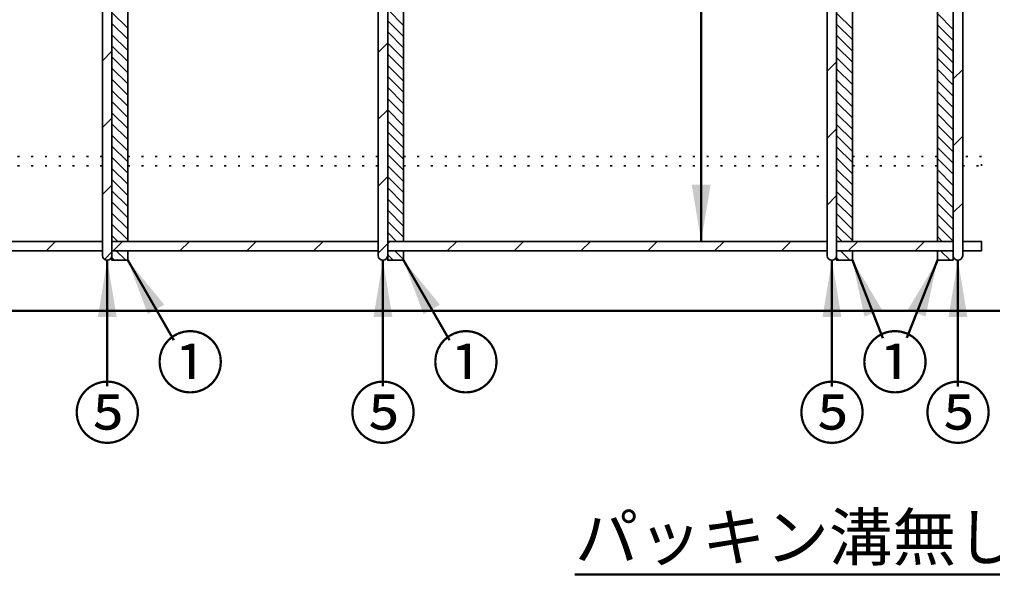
# Model space of a CAD drawing. Units: millimetres, scale not verified. Extents: x -2102 to 2102, y -1485 to 1485.
# Drawn here: x 1173 to 1791, y 350 to 702 of the extents above; entities that cross this region are included whole.
import ezdxf
from ezdxf.enums import TextEntityAlignment as Align

# ---------------------------------------------------------------- set-up
doc = ezdxf.new("R2010")
doc.units = ezdxf.units.MM
doc.header["$LTSCALE"] = 5
doc.linetypes.add('DOTTED', pattern=[1.75, 0.25, -1.5])
doc.layers.add('0-0_V-nasSTD', color=7, linetype='Continuous', lineweight=35)
doc.layers.add('0-1_0', color=7, linetype='Continuous', lineweight=50)
doc.styles.add('ＭＳ ゴシック', font='')
doc.styles.get('ＭＳ ゴシック').set_extended_font_data('MS Gothic')

msp = doc.modelspace()

# ---------------------------------------------------------------- linework, layer by layer
at = {"layer": '0-0_V-nasSTD', "lineweight": 50}
for p, q in [((1606.052, 1095.857), (1606.052, 560.857)), ((1229.052, 468.907), (1229.052, 548.857)), ((1271.342, 498.125), (1242.052, 548.857)), ((1404.052, 468.907), (1404.052, 548.857)), ((1446.342, 498.125), (1417.052, 548.857)), ((1689.052, 468.857), (1689.052, 548.857)), ((1721.457, 499.494), (1702.052, 548.857)), ((1736.692, 499.611), (1756.052, 548.857)), ((1769.052, 468.857), (1769.052, 548.857))]:
    msp.add_line(p, q, dxfattribs=at)
at = {"layer": '0-0_V-nasSTD'}
for p, q in [((1232.052, 706.089), (1242.052, 696.089)), ((1407.052, 707.866), (1417.052, 697.866)), ((1692.052, 705.708), (1702.052, 695.708)), ((1756.052, 705.348), (1766.052, 695.348)), ((1232.052, 699.018), (1242.052, 689.018)), ((1407.052, 700.794), (1417.052, 690.794)), ((1692.052, 698.637), (1702.052, 688.637)), ((1756.052, 698.277), (1766.052, 688.277)), ((1232.052, 691.947), (1242.052, 681.947)), ((1407.052, 693.723), (1417.052, 683.723)), ((1407.052, 686.652), (1417.052, 676.652)), ((1692.052, 691.566), (1702.052, 681.566)), ((1756.052, 691.206), (1766.052, 681.206)), ((1232.052, 684.876), (1242.052, 674.876)), ((1407.052, 679.581), (1417.052, 669.581)), ((1692.052, 684.495), (1702.052, 674.495)), ((1756.052, 684.135), (1766.052, 674.135)), ((1232.052, 677.805), (1242.052, 667.805)), ((1692.052, 677.424), (1702.052, 667.424)), ((1756.052, 677.064), (1766.052, 667.064)), ((1232.052, 670.733), (1242.052, 660.733)), ((1407.052, 672.51), (1417.052, 662.51)), ((1692.052, 670.353), (1702.052, 660.353)), ((1756.052, 669.992), (1766.052, 659.992)), ((1232.052, 663.662), (1242.052, 653.662)), ((1407.052, 665.439), (1417.052, 655.439)), ((1692.052, 663.282), (1702.052, 653.282)), ((1756.052, 662.921), (1766.052, 652.921)), ((1232.052, 656.591), (1242.052, 646.591)), ((1407.052, 658.368), (1417.052, 648.368)), ((1692.052, 656.211), (1702.052, 646.211)), ((1756.052, 655.85), (1766.052, 645.85)), ((1232.052, 649.52), (1242.052, 639.52)), ((1407.052, 651.297), (1417.052, 641.297)), ((1692.052, 649.14), (1702.052, 639.14)), ((1756.052, 648.779), (1766.052, 638.779)), ((1232.052, 642.449), (1242.052, 632.449)), ((1407.052, 644.226), (1417.052, 634.226)), ((1407.052, 637.155), (1417.052, 627.155)), ((1692.052, 642.069), (1702.052, 632.069)), ((1756.052, 641.708), (1766.052, 631.708)), ((1232.052, 635.378), (1242.052, 625.378)), ((1407.052, 630.084), (1417.052, 620.084)), ((1692.052, 634.998), (1702.052, 624.998)), ((1756.052, 634.637), (1766.052, 624.637)), ((1232.052, 628.307), (1242.052, 618.307)), ((1692.052, 627.926), (1702.052, 617.926)), ((1756.052, 627.566), (1766.052, 617.566)), ((1232.052, 621.236), (1242.052, 611.236)), ((1407.052, 623.013), (1417.052, 613.013)), ((1692.052, 620.855), (1702.052, 610.855)), ((1756.052, 620.495), (1766.052, 610.495)), ((1232.052, 614.165), (1242.052, 604.165)), ((1407.052, 615.942), (1417.052, 605.942)), ((1692.052, 613.784), (1702.052, 603.784)), ((1756.052, 613.424), (1766.052, 603.424)), ((1232.052, 607.094), (1242.052, 597.094)), ((1407.052, 608.871), (1417.052, 598.871)), ((1692.052, 606.713), (1702.052, 596.713)), ((1702.052, 560.857), (1702.052, 608.68)), ((1756.052, 606.353), (1766.052, 596.353)), ((1232.052, 600.023), (1242.052, 590.023)), ((1407.052, 601.799), (1417.052, 591.799)), ((1692.052, 599.642), (1702.052, 589.642)), ((1756.052, 599.282), (1766.052, 589.282)), ((1407.052, 594.728), (1417.052, 584.728)), ((1232.052, 592.952), (1242.052, 582.952)), ((1407.052, 587.657), (1417.052, 577.657)), ((1692.052, 592.571), (1702.052, 582.571)), ((1756.052, 592.211), (1766.052, 582.211)), ((1232.052, 585.881), (1242.052, 575.881)), ((1692.052, 585.5), (1702.052, 575.5)), ((1756.052, 585.14), (1766.052, 575.14)), ((1232.052, 578.81), (1242.052, 568.81)), ((1407.052, 580.586), (1417.052, 570.586)), ((1692.052, 578.429), (1702.052, 568.429)), ((1756.052, 578.069), (1766.052, 568.069)), ((1232.052, 571.739), (1242.052, 561.739)), ((1407.052, 573.515), (1417.052, 563.515)), ((1692.052, 571.358), (1702.052, 561.358)), ((1756.052, 570.998), (1766.052, 560.998)), ((1232.052, 564.667), (1235.862, 560.857)), ((1407.052, 566.444), (1412.639, 560.857)), ((1692.052, 564.287), (1695.482, 560.857)), ((1756.052, 563.926), (1759.121, 560.857)), ((1232.052, 550.525), (1233.72, 548.857)), ((1234.791, 554.857), (1240.791, 548.857)), ((1241.862, 554.857), (1242.052, 554.667)), ((1242.052, 548.857), (1242.052, 554.857)), ((1407.052, 552.302), (1410.497, 548.857)), ((1411.568, 554.857), (1417.052, 549.373)), ((1417.052, 548.857), (1417.052, 554.857)), ((1692.052, 550.145), (1693.34, 548.857)), ((1694.411, 554.857), (1700.411, 548.857)), ((1701.482, 554.857), (1702.052, 554.287)), ((1702.052, 548.857), (1702.052, 554.857)), ((1756.052, 549.784), (1756.979, 548.857)), ((1758.05, 554.857), (1764.05, 548.857)), ((1765.121, 554.857), (1766.052, 553.926)), ((1766.052, 548.857), (1766.052, 551.848))]:
    msp.add_line(p, q, dxfattribs=at)
for points in [[(1242.052, 560.857), (1242.052, 608.68), (1242.052, 614.68), (1242.052, 708.857)], [(1417.052, 560.857), (1417.052, 608.68), (1417.052, 614.68), (1417.052, 708.857)], [(1756.052, 708.857), (1756.052, 614.68), (1756.052, 608.68), (1756.052, 560.857)], [(1702.052, 608.68), (1702.052, 614.68), (1702.052, 698.911)], [(1232.052, 551.857), (1232.052, 548.857), (1242.052, 548.857)], [(1407.052, 551.857), (1407.052, 548.857), (1417.052, 548.857)], [(1692.052, 551.848), (1692.052, 548.857), (1702.052, 548.857)], [(1756.052, 554.857), (1756.052, 548.857), (1766.052, 548.857)]]:
    msp.add_lwpolyline(points, dxfattribs=at)
for points in [[(1600.052, 596.857), (1606.052, 560.857), (1612.052, 596.857)], [(1223.052, 512.857), (1229.052, 548.857), (1235.052, 512.857)], [(1242.052, 548.857), (1254.855, 514.68), (1265.248, 520.68)], [(1398.052, 512.857), (1404.052, 548.857), (1410.052, 512.857)], [(1417.052, 548.857), (1429.855, 514.68), (1440.248, 520.68)], [(1683.052, 512.857), (1689.052, 548.857), (1695.052, 512.857)], [(1702.052, 548.857), (1709.639, 513.158), (1715.223, 515.353)], [(1702.052, 548.857), (1715.223, 515.353), (1720.807, 517.548)], [(1737.297, 517.548), (1742.881, 515.353), (1756.052, 548.857)], [(1742.881, 515.353), (1748.465, 513.158), (1756.052, 548.857)], [(1763.052, 512.857), (1769.052, 548.857), (1775.052, 512.857)]]:
    msp.add_solid(points, dxfattribs=at)
at = {"layer": '0-1_0', "lineweight": 35}
for p, q in [((1226.052, 1021.857), (1226.052, 551.857)), ((1232.052, 1021.857), (1232.052, 551.857)), ((1401.052, 1021.857), (1401.052, 551.857)), ((1407.052, 1021.857), (1407.052, 551.857)), ((1686.052, 1021.857), (1686.052, 551.857)), ((1692.052, 1021.848), (1692.052, 551.848)), ((1766.052, 1021.848), (1766.052, 551.848)), ((1772.052, 1021.857), (1772.052, 551.857)), ((1242.052, 708.857), (1242.052, 560.857)), ((1417.052, 708.857), (1417.052, 560.857)), ((1702.052, 708.857), (1702.052, 560.857)), ((1756.052, 560.857), (1756.052, 708.857)), ((1407.052, 686.754), (1401.052, 680.754)), ((1232.052, 681.459), (1226.052, 675.459)), ((1692.052, 674.769), (1686.052, 668.769)), ((1772.052, 669.916), (1766.052, 663.916)), ((1407.052, 644.327), (1401.052, 638.327)), ((1232.052, 639.033), (1226.052, 633.033)), ((1692.052, 632.342), (1686.052, 626.342)), ((1772.052, 627.49), (1766.052, 621.49)), ((1407.052, 601.901), (1401.052, 595.901)), ((1232.052, 596.607), (1226.052, 590.607)), ((1692.052, 589.916), (1686.052, 583.916)), ((1772.052, 585.063), (1766.052, 579.063)), ((917.052, 560.857), (1226.052, 560.857)), ((1190.302, 554.857), (1196.302, 560.857)), ((1232.052, 560.857), (1401.052, 560.857)), ((1238.728, 560.857), (1232.728, 554.857)), ((1275.155, 554.857), (1281.155, 560.857)), ((1317.581, 554.857), (1323.581, 560.857)), ((1360.008, 554.857), (1366.008, 560.857)), ((1407.052, 559.474), (1401.052, 553.474)), ((1407.052, 560.857), (1686.052, 560.857)), ((1408.434, 560.857), (1407.052, 559.474)), ((1444.86, 554.857), (1450.86, 560.857)), ((1487.287, 554.857), (1493.287, 560.857)), ((1529.713, 554.857), (1535.713, 560.857)), ((1572.14, 554.857), (1578.14, 560.857)), ((1614.566, 554.857), (1620.566, 560.857)), ((1656.992, 554.857), (1662.992, 560.857)), ((1692.052, 560.857), (1766.052, 560.857)), ((1705.419, 560.857), (1699.419, 554.857)), ((1741.845, 554.857), (1747.845, 560.857)), ((917.052, 554.857), (1226.052, 554.857)), ((1232.052, 554.18), (1227.296, 549.424)), ((1232.052, 554.857), (1401.052, 554.857)), ((1242.052, 554.857), (1242.052, 548.857)), ((1407.052, 554.857), (1686.052, 554.857)), ((1417.052, 554.857), (1417.052, 548.857)), ((1692.052, 554.857), (1766.052, 554.857)), ((1692.348, 554.857), (1692.052, 554.561)), ((1702.052, 554.857), (1702.052, 548.857)), ((1756.052, 554.857), (1756.052, 548.857)), ((1232.052, 548.857), (1242.052, 548.857)), ((1232.052, 548.857), (1242.052, 548.857)), ((1407.052, 548.857), (1417.052, 548.857)), ((1407.052, 548.857), (1417.052, 548.857)), ((1692.052, 548.857), (1702.052, 548.857)), ((1756.052, 548.857), (1766.052, 548.857))]:
    msp.add_line(p, q, dxfattribs=at)
at = {"layer": '0-1_0', "linetype": 'DOTTED', "lineweight": 35}
for p, q in [((927.052, 614.68), (1226.052, 614.68)), ((1242.052, 614.68), (1401.052, 614.68)), ((1417.052, 614.68), (1686.052, 614.68)), ((1702.052, 614.68), (1756.052, 614.68)), ((927.052, 608.68), (1226.052, 608.68)), ((1242.052, 608.68), (1401.052, 608.68)), ((1417.052, 608.68), (1686.052, 608.68)), ((1702.052, 608.68), (1756.052, 608.68))]:
    msp.add_line(p, q, dxfattribs=at)
at = {"layer": '0-1_0'}
for p, q in [((-190.948, 516.857), (1809.052, 516.857)), ((1525.844, 349.53), (1809.052, 349.53))]:
    msp.add_line(p, q, dxfattribs=at)
at = {"layer": '0-1_0', "linetype": 'DOTTED', "lineweight": 35}
msp.add_lwpolyline([(1772.052, 608.68), (1784.052, 608.68), (1784.052, 614.68), (1772.052, 614.68)], dxfattribs=at)
at = {"layer": '0-1_0', "lineweight": 35}
msp.add_lwpolyline([(1772.052, 554.857), (1784.052, 554.857), (1784.052, 560.857), (1772.052, 560.857)], dxfattribs=at)
for centre in [(1229.052, 551.857), (1404.052, 551.857), (1689.052, 551.857), (1769.052, 551.857)]:
    msp.add_arc(centre, 3, 180, 0, dxfattribs=at)

# ---------------------------------------------------------------- texts
at = {"layer": '0-0_V-nasSTD', "style": 'ＭＳ ゴシック'}
for s, height, p in [('①', 31.67, (1260.105, 458.576)), ('①', 31.67, (1435.105, 458.576)), ('①', 31.67, (1707.452, 458.576)), ('⑤', 31.67, (1207.488, 426.557)), ('⑤', 31.67, (1382.488, 426.557)), ('⑤', 31.67, (1667.488, 426.557)), ('⑤', 31.67, (1747.488, 426.557)), ('パッキン溝無し', 29.56, (1525.844, 349.53))]:
    msp.add_text(s, height=height, dxfattribs=at).set_placement(p, align=Align.BOTTOM_LEFT)

doc.saveas('drawing.dxf')
